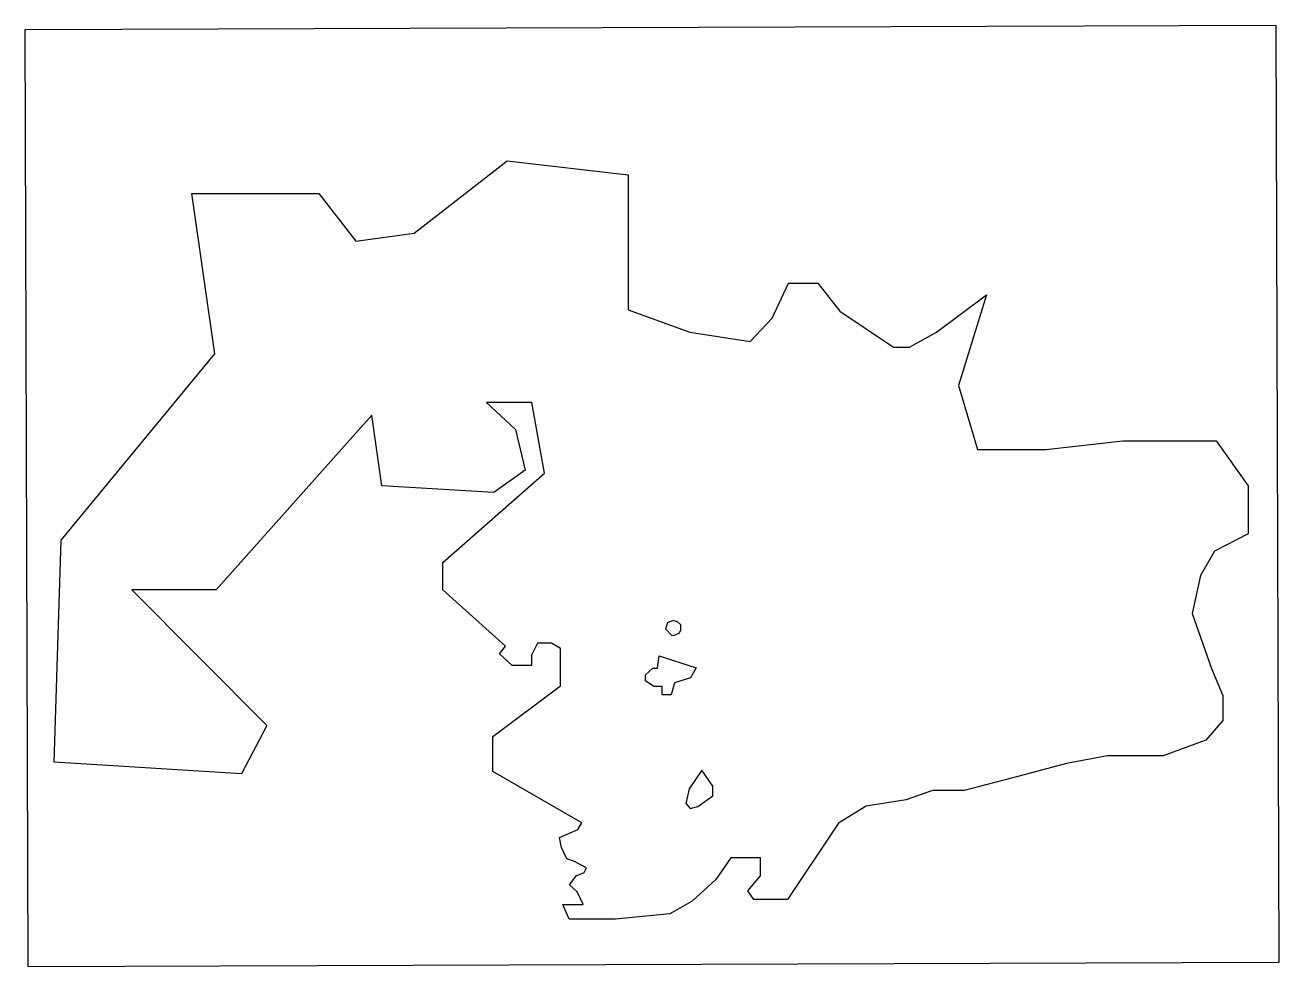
# Model space of a CAD drawing. Header units: inches. Extents: x -56 to 230, y -11 to 204.
import ezdxf

# ---------------------------------------------------------------- set-up
doc = ezdxf.new("R2010")
doc.units = ezdxf.units.IN
doc.header["$MEASUREMENT"] = 0
picture_1 = doc.add_image_def('image1.jpg', size_in_pixel=(2584, 1936))

msp = doc.modelspace()

# ---------------------------------------------------------------- linework, layer by layer
for points in [[(66.4, 2.82), (71.03, 2.82), (69.63, 5.68), (67.91, 7.24), (69.41, 9.36), (71.25, 10.08), (71.81, 11.14), (69.02, 12.59), (67.29, 13.2), (66.12, 15.82), (65.62, 18.05), (69.8, 19.95), (70.75, 21.45), (50.37, 33.17), (50.37, 41.16), (65.85, 52.73), (65.85, 59.71), (65.85, 61.24), (63.81, 62.43), (60.58, 62.43), (59.22, 59.71), (59.22, 57.33), (54.79, 57.33), (51.9, 60.05), (53.26, 61.75), (38.97, 74.68), (38.97, 80.91), (62.22, 101.26), (59.32, 117.46), (54.75, 117.46), (48.93, 117.46), (55.58, 111.23), (57.8, 101.96), (50.62, 96.84), (25.03, 98.36), (22.75, 114.55), (-12.8, 74.68), (-32.07, 74.68), (-1.24, 43.67), (-7, 32.66), (-49.86, 35.32), (-48.23, 85.99), (-13.14, 128.52), (-18.38, 165.15), (10.6, 165.15), (19.1, 154.25), (32.39, 156.11), (53.66, 172.59), (81.3, 169.4), (81.3, 138.57), (95.39, 133.52), (109.21, 131.39), (114.26, 136.7), (117.99, 144.68), (124.63, 144.68), (129.68, 138.3), (141.91, 130.06), (145.63, 130.06), (151.74, 133.52), (163.17, 142.02), (156.79, 121.29), (161.16, 106.68), (176.77, 106.68), (194.38, 108.67), (206.34, 108.67), (215.65, 108.67), (222.96, 98.37), (222.96, 87.41), (215.26, 83.48), (212.07, 77.95), (210.16, 69.23), (214.62, 56.69), (217.18, 50.52), (217.18, 44.78), (213.35, 40.31), (203.57, 36.7), (190.81, 36.7), (181.45, 35), (170.39, 32.02), (158.06, 28.83), (150.83, 28.83), (144.87, 26.7), (135.73, 25.21), (129.35, 21.39), (117.7, 3.89), (110.04, 3.89), (108.68, 5.93), (111.57, 9.33), (111.57, 13.42), (108.51, 13.42), (104.77, 13.42), (101.37, 8.48), (95.92, 3.55), (90.82, 0.66), (78.4, -0.53), (71.25, -0.53), (67.85, -0.53), (66.4, 2.82)], [(91.91, 64.32), (93.02, 64.81), (93.33, 65.48), (93.33, 66.68), (92.62, 67.35), (91.59, 67.62), (90.3, 67.13), (89.85, 65.75), (91.28, 64.23), (91.91, 64.32)], [(88.43, 59.56), (96.85, 56.83), (95.56, 54.55), (91.94, 53.38), (91.11, 50.7), (89.1, 50.7), (89.1, 51.93), (89.1, 52.54), (88.6, 52.54), (87.15, 52.54), (85.25, 53.88), (85.25, 55.27), (86.98, 56.72), (88.04, 56.72), (88.43, 59.56)], [(97.21, 25.14), (100.69, 27.58), (100.69, 29.81), (98.19, 33.43), (95.26, 29.18), (94.49, 25.83), (95.47, 24.72), (97.21, 25.14)]]:
    msp.add_lwpolyline(points)

# ---------------------------------------------------------------- pictures from other files: only their frames are drawn
image = msp.add_image(picture_1, insert=(-55.75, -11.47), size_in_units=(285.77, 214.11), rotation=0.1963)
image.dxf.flags = 7

doc.saveas('drawing.dxf')
